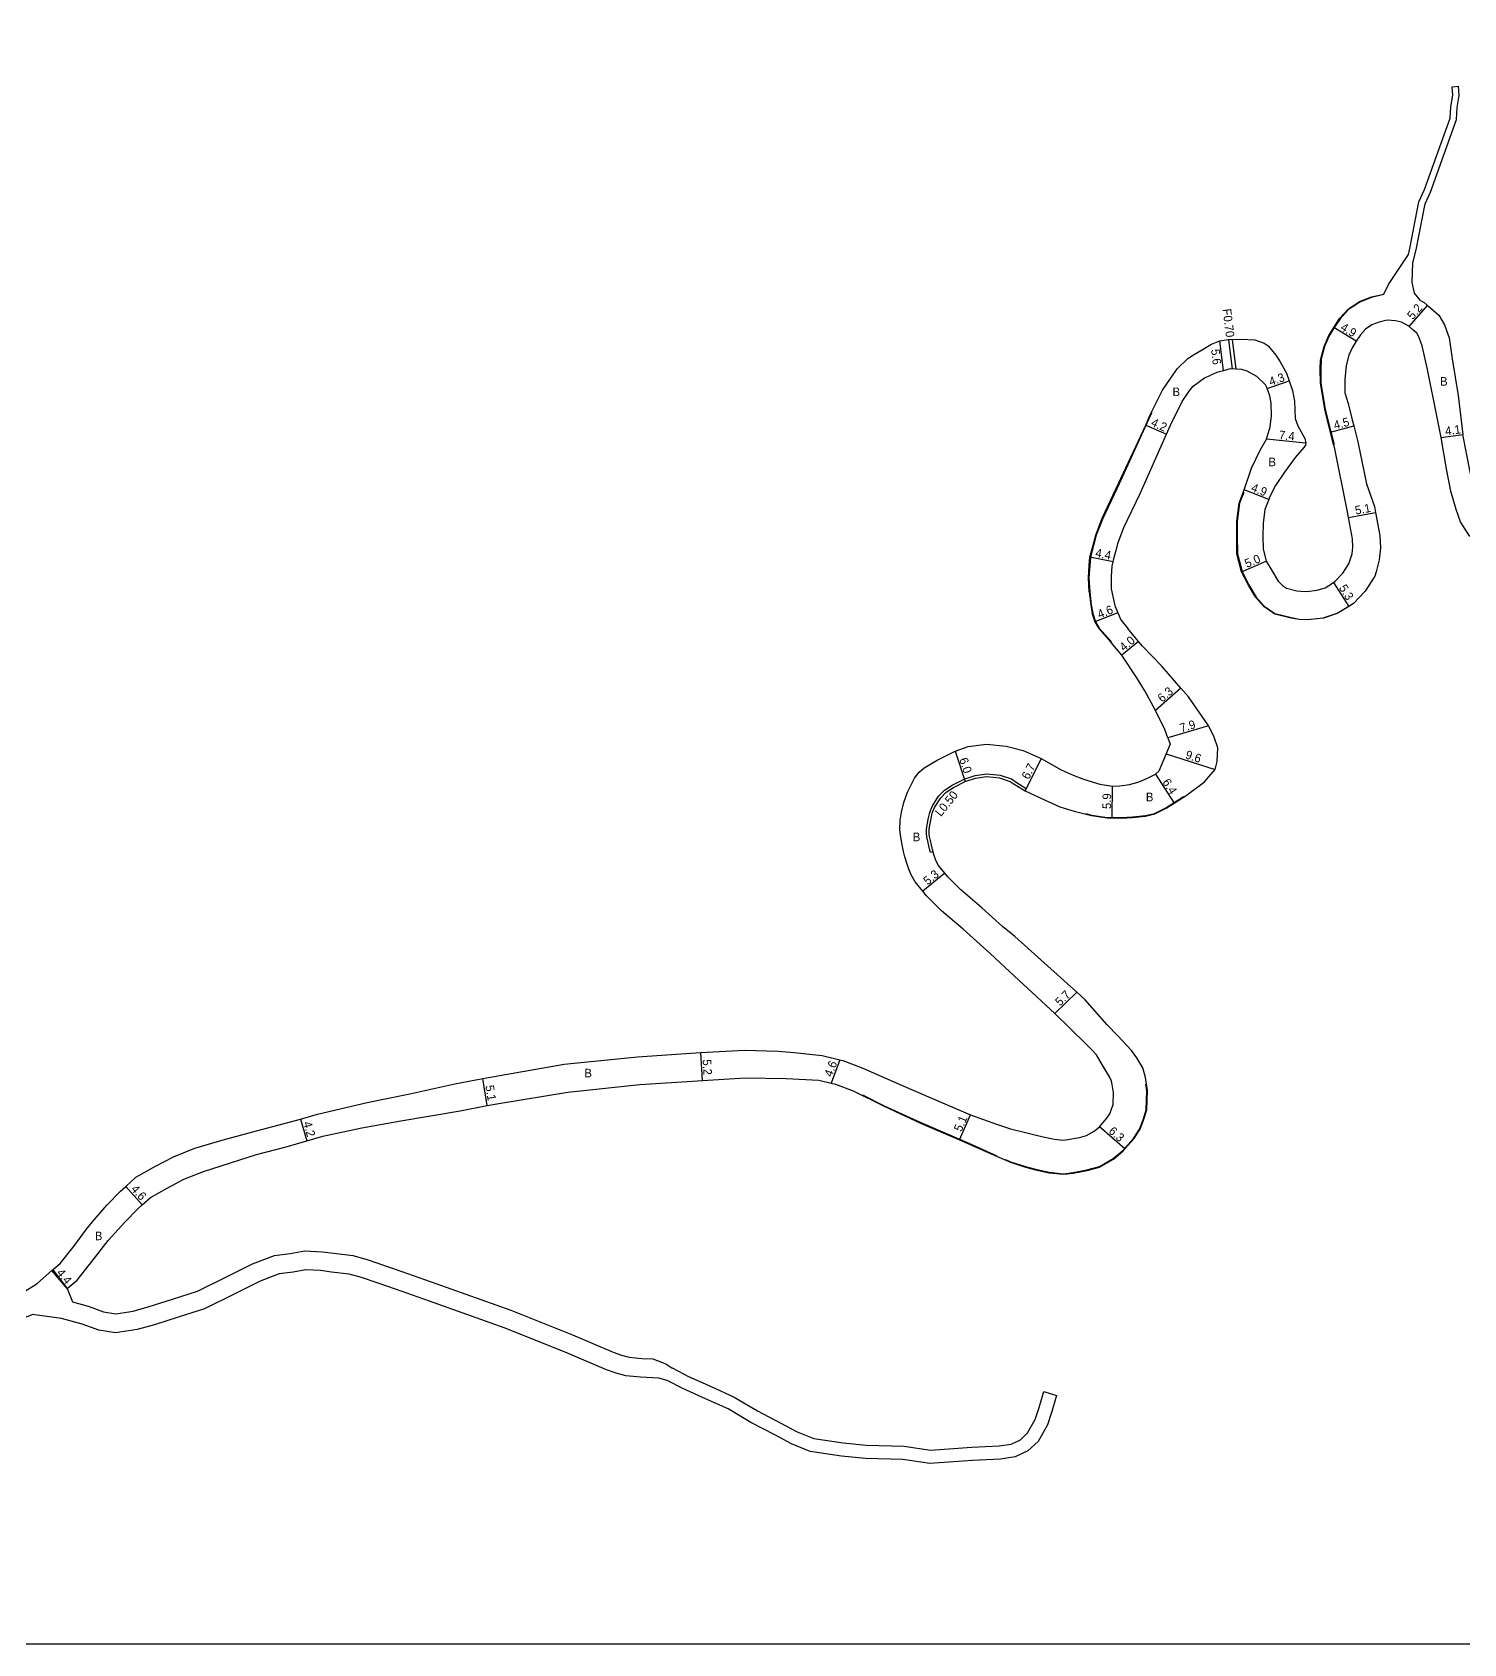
# Model space of a CAD drawing. Header units: metres. Extents: x -12000 to -9600, y -99000 to -96000.
# Drawn here: x -11702.1 to -11435.5, y -99000 to -98700 of the extents above; entities that cross this region are included whole.
import ezdxf

# ---------------------------------------------------------------- set-up
doc = ezdxf.new("R2010")
doc.units = ezdxf.units.M
doc.header["$LTSCALE"] = 2.5
for name, color, linetype in [('側溝・桝', 7, 'Continuous'), ('図郭', 7, 'Continuous'), ('幅員', 7, 'Continuous'), ('歩道・分離帯・安全施設', 7, 'Continuous'), ('舗装', 7, 'Continuous'), ('道路', 7, 'Continuous')]:
    doc.layers.add(name, color=color, linetype=linetype)
doc.styles.get("Standard").update_dxf_attribs({"font": ''})
doc.styles.get('Standard').set_extended_font_data('@MS PGothic')

msp = doc.modelspace()

# ---------------------------------------------------------------- linework, layer by layer
at = {"layer": '側溝・桝'}
for points in [[(-11479.32, -98757.23), (-11478.65, -98762.71)], [(-11478.62, -98757.2), (-11477.94, -98762.74)]]:
    msp.add_lwpolyline(points, dxfattribs=at)
at = {"layer": '側溝・桝', "flags": 128}
msp.add_lwpolyline([(-11534.35, -98852.54), (-11534.83, -98852.68), (-11534.96, -98852.26), (-11535.15, -98851.44), (-11535.34, -98850.59), (-11535.49, -98849.81), (-11535.58, -98849.18), (-11535.54, -98848.4), (-11535.43, -98847.54), (-11535.21, -98846.24), (-11534.96, -98845.23), (-11534.52, -98844.11), (-11533.31, -98842.19), (-11532.24, -98841.1), (-11530.81, -98840.16), (-11528.58, -98839.05), (-11526.53, -98838.35), (-11524.31, -98838.05), (-11521.86, -98838.31), (-11519.75, -98839), (-11518.68, -98839.7), (-11516.99, -98840.76), (-11517.22, -98841.21)], dxfattribs=at)
at = {"layer": '図郭'}
msp.add_lwpolyline([(-12000, -99000), (-11200, -99000), (-11200, -98400), (-12000, -98400)], close=True, dxfattribs=at)
at = {"layer": '幅員'}
for points in [[(-11445.7, -98754.79), (-11442.28, -98750.87)], [(-11476.89, -98800.45), (-11472.3, -98798.47)], [(-11499.93, -98808.07), (-11504.2, -98809.78)], [(-11483.06, -98829.11), (-11490.63, -98831.36)], [(-11490.93, -98834.32), (-11481.79, -98837.26)], [(-11514.23, -98835.22), (-11517.22, -98841.21)], [(-11551.69, -98891.31), (-11553.3, -98895.62)]]:
    msp.add_lwpolyline(points, dxfattribs=at)
at = {"layer": '幅員', "flags": 128}
for points in [[(-11455.54, -98757.49), (-11459.74, -98754.97)], [(-11480.24, -98763.01), (-11480.94, -98757.45)], [(-11472.1, -98766.35), (-11468.05, -98764.9)], [(-11494.73, -98773.12), (-11490.89, -98774.83)], [(-11460.36, -98774.46), (-11456.01, -98773.29)], [(-11439.74, -98775.45), (-11435.68, -98774.88)], [(-11464.9, -98776.5), (-11472.26, -98775.75)], [(-11471.85, -98786.97), (-11476.42, -98785.21)], [(-11456.97, -98790.33), (-11451.96, -98789.38)], [(-11500.81, -98798.56), (-11505.13, -98797.74)], [(-11459.77, -98802.41), (-11456.95, -98806.9)], [(-11496.11, -98813.41), (-11499.18, -98815.97)], [(-11488.18, -98822.12), (-11492.93, -98826.27)], [(-11530.25, -98833.81), (-11528.38, -98839.51)], [(-11500.97, -98846.27), (-11500.92, -98840.37)], [(-11492.95, -98838.14), (-11489.47, -98843.51)], [(-11532.14, -98856.56), (-11536.24, -98859.92)], [(-11507.58, -98878.69), (-11511.64, -98882.69)], [(-11577.27, -98895.15), (-11577.59, -98889.96)], [(-11617.36, -98899.81), (-11618.2, -98894.78)], [(-11652.12, -98902.32), (-11650.96, -98906.35)], [(-11529.41, -98906.21), (-11527.39, -98901.52)], [(-11498.62, -98907.88), (-11503.36, -98903.74)], [(-11681.6, -98918.28), (-11684.68, -98914.87)], [(-11695.59, -98933.87), (-11698.41, -98930.49)]]:
    msp.add_lwpolyline(points, dxfattribs=at)
at = {"layer": '歩道・分離帯・安全施設', "flags": 128}
for points in [[(-11450.39, -98748.84), (-11452.7, -98749.36), (-11454.9, -98750.22), (-11456.97, -98751.64), (-11458.56, -98753.38), (-11459.6, -98754.93), (-11460.56, -98756.52), (-11461.45, -98758.52), (-11462.11, -98761.05)], [(-11462.1, -98761.02), (-11462.15, -98762.73), (-11462.11, -98765.31), (-11461.31, -98770.17), (-11460.64, -98772.99), (-11459.66, -98776.73)], [(-11493.61, -98770.86), (-11493.91, -98771.43), (-11499.71, -98784.05), (-11502.75, -98790.51), (-11503.96, -98793.65), (-11504.45, -98795.52), (-11505.03, -98797.75), (-11505.17, -98799.25), (-11505.31, -98801.55), (-11505.17, -98804.17)], [(-11476.5, -98785.69), (-11477.27, -98787.69), (-11477.69, -98791.06), (-11477.71, -98793.84), (-11477.66, -98797.12), (-11476.79, -98800.42)], [(-11476.8, -98800.4), (-11475.55, -98802.89), (-11474.16, -98805.19), (-11472.67, -98806.83), (-11470.69, -98808.23), (-11467.62, -98808.96), (-11466.16, -98809.24), (-11464.61, -98809.31), (-11461.68, -98808.99), (-11459.11, -98808.14), (-11459.01, -98808.08)], [(-11505.17, -98804.17), (-11504.88, -98806.58), (-11504.6, -98808.23), (-11504.11, -98809.74), (-11503.39, -98810.94), (-11501.09, -98813.51)], [(-11505.96, -98845.42), (-11504.79, -98845.72), (-11501.93, -98846.16), (-11499.26, -98846.18), (-11497.22, -98846.08), (-11494.8, -98845.84), (-11493.09, -98845.41), (-11490.99, -98844.38), (-11487.7, -98842.25)], [(-11547.5, -98897.81), (-11543.43, -98899.83), (-11536.61, -98902.99), (-11527.68, -98906.84), (-11522.49, -98909.16), (-11522.46, -98909.17)], [(-11520.85, -98909.86), (-11519.91, -98910.26), (-11517.1, -98911.18), (-11515.27, -98911.65), (-11512.74, -98912.21), (-11510.08, -98912.49), (-11508.27, -98912.27), (-11505.68, -98911.77), (-11503.37, -98911.16), (-11500.8, -98909.68), (-11499.01, -98908.18), (-11497.04, -98905.93), (-11495.88, -98904.19), (-11495.22, -98902.48), (-11494.66, -98900.61), (-11494.53, -98897.04), (-11494.72, -98895.81)]]:
    msp.add_lwpolyline(points, dxfattribs=at)
at = {"layer": '舗装'}
msp.add_lwpolyline([(-11698.26, -98930.37), (-11695.59, -98933.87)], dxfattribs=at)
at = {"layer": '道路', "flags": 128}
for points in [[(-11450.41, -98748.75), (-11449.53, -98746.98), (-11445.84, -98741.39), (-11445.54, -98740.23), (-11443.86, -98731.55), (-11442.82, -98729.29), (-11438.04, -98716.01), (-11437.92, -98713.89), (-11437.57, -98711.71), (-11437.68, -98710.16)], [(-11443.6, -98749.96), (-11444.7, -98748.57), (-11445.14, -98746.59), (-11445, -98742.91), (-11444.37, -98740.5), (-11442.71, -98731.92), (-11441.71, -98729.75), (-11436.85, -98716.26), (-11436.73, -98714.01), (-11436.37, -98711.77), (-11436.48, -98710.04)], [(-11482.63, -98758.14), (-11482.52, -98758.07), (-11480.94, -98757.45), (-11479.41, -98757.23), (-11476.97, -98757.15), (-11474.41, -98757.24), (-11472.69, -98757.9), (-11471.94, -98758.41), (-11470.51, -98760.1), (-11470.15, -98760.65), (-11469.7, -98761.36), (-11468.55, -98763.48), (-11468.05, -98764.9), (-11467.4, -98766.72), (-11467.03, -98768.71), (-11466.9, -98771.9), (-11466.41, -98773.27), (-11465.09, -98775.64), (-11464.9, -98776.5), (-11464.98, -98776.86), (-11465.31, -98777.28), (-11466.89, -98779.17), (-11468.91, -98781.92), (-11470.57, -98784.39), (-11471.69, -98786.55), (-11471.85, -98786.97), (-11472.58, -98788.87), (-11472.89, -98791.38), (-11472.91, -98793.85), (-11472.9, -98796.18), (-11472.3, -98798.47), (-11471.26, -98800.23), (-11470.08, -98802.17), (-11469.3, -98803.02), (-11468.56, -98803.52), (-11466.58, -98803.99), (-11465.84, -98804.05), (-11464.77, -98804.1), (-11462.8, -98803.89), (-11461.35, -98803.4), (-11459.77, -98802.41), (-11459.45, -98802.21), (-11458.06, -98800.73), (-11456.91, -98798.96), (-11456.3, -98797.12), (-11456.16, -98795.85), (-11456.25, -98794.29), (-11456.97, -98790.33), (-11457.16, -98789.27), (-11459.62, -98777.27), (-11459.76, -98776.76), (-11460.36, -98774.46), (-11460.74, -98773.02), (-11461.41, -98770.19), (-11462.21, -98765.32), (-11462.25, -98762.73), (-11462.2, -98761.02), (-11461.54, -98758.49), (-11460.64, -98756.48), (-11459.74, -98754.97), (-11458.64, -98753.32), (-11457.04, -98751.56), (-11454.94, -98750.13), (-11452.73, -98749.26), (-11450.41, -98748.75)], [(-11443.6, -98749.96), (-11442.91, -98750.34), (-11442.28, -98750.87), (-11441.68, -98751.38), (-11440.17, -98752.69), (-11439.13, -98754.48), (-11438.25, -98756.92), (-11437.67, -98760.78), (-11436.56, -98767.64), (-11435.68, -98774.88)], [(-11494.73, -98773.12), (-11493.95, -98771.37), (-11491.6, -98766.63), (-11490.1, -98764.43), (-11488.84, -98762.57), (-11486.89, -98760.76), (-11485.84, -98760.06), (-11484.07, -98759.02), (-11482.63, -98758.14)], [(-11500.38, -98807.05), (-11501.1, -98803.62), (-11501.13, -98801.26), (-11500.97, -98799.41), (-11500.81, -98798.56), (-11500.74, -98798.2), (-11500.3, -98796.64), (-11499.86, -98794.97), (-11498.79, -98792.2), (-11495.8, -98785.84), (-11490.89, -98774.83), (-11490.15, -98773.15), (-11487.97, -98768.75), (-11486.64, -98766.81), (-11485.93, -98765.88), (-11483.79, -98764.34), (-11482.63, -98763.83)], [(-11505.27, -98804.18), (-11505.41, -98801.55), (-11505.27, -98799.25), (-11505.13, -98797.74), (-11504.55, -98795.49), (-11504.06, -98793.62), (-11502.84, -98790.47), (-11499.8, -98784.01), (-11494.73, -98773.12)], [(-11434.27, -98782.16), (-11435.68, -98774.88)], [(-11505.27, -98804.18), (-11504.98, -98806.6), (-11504.69, -98808.26), (-11504.2, -98809.78), (-11503.47, -98811), (-11501.17, -98813.58)], [(-11500.38, -98807.05), (-11499.35, -98809.4), (-11498.09, -98811.02)], [(-11499.18, -98815.97), (-11501.17, -98813.58)], [(-11482.63, -98829.95), (-11483.06, -98829.11), (-11483.23, -98828.78), (-11486.81, -98823.69), (-11488.18, -98822.12), (-11491.75, -98818.04), (-11495.36, -98814.31), (-11496.11, -98813.41), (-11498.09, -98811.02)], [(-11492.93, -98826.27), (-11494.93, -98822.63), (-11496.39, -98820.2), (-11499.18, -98815.97)], [(-11490.63, -98831.36), (-11491.19, -98829.78), (-11492.93, -98826.27)], [(-11490.63, -98831.36), (-11490.18, -98832.53), (-11492.29, -98837.56), (-11492.95, -98838.14)], [(-11534.33, -98898.56), (-11527.39, -98901.52), (-11522.54, -98903.29), (-11519.93, -98904.14), (-11517.12, -98904.81), (-11515.37, -98905.23), (-11513.83, -98905.62), (-11511.74, -98906.08), (-11510.13, -98906.25), (-11509.23, -98906.14), (-11507.07, -98905.73), (-11505.75, -98905.38), (-11504.36, -98904.57), (-11503.36, -98903.74), (-11501.98, -98902.15), (-11501.42, -98901.32), (-11501.09, -98900.47), (-11500.83, -98899.59), (-11500.75, -98897.4), (-11500.98, -98895.87), (-11501.14, -98895.28), (-11501.47, -98894.47), (-11502.61, -98892.57), (-11503.92, -98890.36), (-11504.84, -98889.4), (-11505.87, -98888.33), (-11511.64, -98882.69), (-11520.02, -98874.89), (-11523.7, -98871.52), (-11528.75, -98866.99), (-11532.78, -98863.58), (-11535.54, -98860.78), (-11536.24, -98859.92), (-11537.67, -98858.18), (-11538.43, -98856.87), (-11538.86, -98855.82), (-11539.24, -98854.67), (-11539.6, -98853.5), (-11539.82, -98852.51), (-11540.04, -98851.56), (-11540.22, -98850.6), (-11540.4, -98849.42), (-11540.53, -98848.47), (-11540.44, -98846.67), (-11540.21, -98845.22), (-11539.79, -98843.37), (-11539.11, -98841.46), (-11537.78, -98838.89), (-11536.91, -98837.75), (-11535.99, -98836.95), (-11533.58, -98835.51), (-11530.25, -98833.81)], [(-11530.25, -98833.81), (-11527.81, -98832.98), (-11524.39, -98832.51), (-11520.7, -98832.9), (-11517.59, -98833.7), (-11514.23, -98835.22)], [(-11514.23, -98835.22), (-11510.52, -98837.3), (-11508.26, -98838.3), (-11506.31, -98839.07), (-11503.29, -98839.95), (-11500.92, -98840.37), (-11499.56, -98840.31), (-11497.77, -98840.06), (-11496.4, -98839.68), (-11495.52, -98839.36), (-11494.31, -98838.8), (-11492.95, -98838.14)], [(-11695.59, -98933.87), (-11693.73, -98932.32), (-11690.73, -98928.55), (-11687.96, -98924.91), (-11684.86, -98921.5), (-11682.48, -98919.08), (-11681.6, -98918.28), (-11680.07, -98916.9), (-11676.95, -98915.16), (-11673.84, -98913.54), (-11670.22, -98912.06), (-11660.35, -98908.94), (-11654.82, -98907.47), (-11650.96, -98906.35), (-11647.97, -98905.49), (-11640.69, -98903.95), (-11633.42, -98902.68), (-11622.39, -98900.77), (-11617.36, -98899.81), (-11615.19, -98899.4), (-11602.36, -98897.29), (-11588.93, -98895.91), (-11579.11, -98895.26), (-11577.27, -98895.15), (-11569.35, -98894.67), (-11561.72, -98894.74), (-11555.64, -98895.09), (-11553.3, -98895.62), (-11552.49, -98895.85), (-11549.24, -98897.06), (-11543.47, -98899.92), (-11536.66, -98903.09), (-11529.41, -98906.21), (-11527.72, -98906.93), (-11522.53, -98909.25), (-11519.94, -98910.36), (-11517.13, -98911.28), (-11515.29, -98911.75), (-11512.75, -98912.31), (-11510.08, -98912.6), (-11508.25, -98912.37), (-11505.66, -98911.87), (-11503.33, -98911.25), (-11500.74, -98909.76), (-11498.94, -98908.26), (-11498.62, -98907.88), (-11496.96, -98905.99), (-11495.79, -98904.23), (-11495.13, -98902.52), (-11494.56, -98900.63), (-11494.43, -98897.03), (-11494.8, -98894.57), (-11495.29, -98892.77), (-11496.41, -98890.93), (-11497.42, -98889.57), (-11499.95, -98886.84), (-11501.95, -98884.76), (-11505.99, -98880.11), (-11507.58, -98878.69), (-11519.13, -98868.36), (-11521.42, -98866.45), (-11525.26, -98863), (-11529.17, -98859.68), (-11531.59, -98857.23), (-11532.14, -98856.56), (-11533.3, -98855.15), (-11533.66, -98854.53), (-11533.88, -98853.98), (-11534.19, -98853.06), (-11534.47, -98852.13), (-11534.66, -98851.32), (-11534.85, -98850.49), (-11534.99, -98849.73), (-11535.08, -98849.16), (-11535.04, -98848.44), (-11534.94, -98847.62), (-11534.72, -98846.34), (-11534.49, -98845.38), (-11534.08, -98844.34), (-11532.92, -98842.5), (-11531.92, -98841.49), (-11530.56, -98840.59), (-11528.38, -98839.51), (-11526.42, -98838.84), (-11524.3, -98838.55), (-11521.97, -98838.8), (-11519.97, -98839.46), (-11519.22, -98839.95), (-11517.22, -98841.21), (-11513.47, -98842.95), (-11510.72, -98844.19), (-11508.06, -98844.98), (-11504.81, -98845.82), (-11501.94, -98846.26), (-11500.97, -98846.27), (-11499.26, -98846.28), (-11497.22, -98846.18), (-11494.78, -98845.94), (-11493.05, -98845.5), (-11490.94, -98844.47), (-11489.47, -98843.51), (-11487.24, -98842.07), (-11483.77, -98839.57), (-11483.03, -98838.66), (-11482.63, -98838.16)], [(-11618.2, -98894.78), (-11603.05, -98892.13), (-11589.37, -98890.73), (-11579.44, -98890.07), (-11577.59, -98889.96), (-11569.48, -98889.47), (-11563.2, -98889.71)], [(-11563.2, -98889.71), (-11560.22, -98889.94), (-11554.97, -98890.52), (-11551.69, -98891.31), (-11551.14, -98891.44), (-11547.4, -98892.83), (-11540.23, -98896), (-11534.33, -98898.56)], [(-11691.95, -98922.83), (-11690.9, -98921.49), (-11688.21, -98918.34), (-11685.67, -98915.76), (-11684.68, -98914.87), (-11682.76, -98913.13), (-11679.13, -98911.11), (-11675.78, -98909.36), (-11671.79, -98907.73), (-11666.5, -98906.2), (-11659.42, -98904.28), (-11652.12, -98902.32), (-11648.98, -98901.41), (-11639.71, -98899.21), (-11631.76, -98897.63), (-11623.39, -98895.79), (-11618.2, -98894.78)], [(-11698.41, -98930.49), (-11696.9, -98929.23), (-11694.2, -98925.84), (-11691.95, -98922.83)], [(-11695.59, -98933.87), (-11694.61, -98936.34), (-11691.69, -98937.16), (-11688.8, -98938.19), (-11686.53, -98938.56), (-11683.29, -98938.08), (-11680.32, -98937.23), (-11675.98, -98935.83), (-11671.29, -98934.39), (-11665.66, -98931.57), (-11661.05, -98929.26), (-11656.94, -98927.73), (-11654.03, -98927.34), (-11651.34, -98926.87), (-11648.08, -98927.02), (-11645.92, -98927.31), (-11642.41, -98927.72), (-11639.71, -98928.47), (-11636.69, -98929.49), (-11633.26, -98930.7), (-11626.94, -98932.94), (-11612.99, -98937.92), (-11601.5, -98942.46), (-11593.91, -98945.7), (-11592.34, -98946.26), (-11590.92, -98946.64), (-11588.57, -98946.88), (-11586.51, -98946.98), (-11584.1, -98947.88), (-11582.96, -98948.65), (-11582.93, -98948.66), (-11579.89, -98950.26), (-11575.68, -98952.12), (-11571.35, -98954.07), (-11567.05, -98956.65), (-11562.67, -98958.92), (-11559.67, -98960.54), (-11556.56, -98961.8), (-11551.08, -98962.61), (-11546.78, -98963.05), (-11539.75, -98963.24), (-11534.84, -98963.97), (-11527.14, -98963.41), (-11522.04, -98963.18), (-11519.78, -98962.83), (-11518.09, -98962.01), (-11516.74, -98960.76), (-11515.33, -98958.23), (-11514.6, -98956), (-11513.71, -98953.05)], [(-11703.69, -98934.53), (-11701.14, -98932.91), (-11698.41, -98930.49)], [(-11511.34, -98953.76), (-11512.23, -98956.74), (-11513.05, -98959.23), (-11514.77, -98962.32), (-11516.68, -98964.08), (-11519.03, -98965.22), (-11521.79, -98965.65), (-11527, -98965.89), (-11534.93, -98966.47), (-11539.97, -98965.71), (-11546.94, -98965.53), (-11551.39, -98965.07), (-11557.21, -98964.21), (-11560.73, -98962.79), (-11563.83, -98961.11), (-11568.26, -98958.81), (-11572.49, -98956.27), (-11576.69, -98954.38), (-11580.96, -98952.49), (-11583.85, -98950.98), (-11585.43, -98950.54), (-11588.83, -98950.39), (-11591.57, -98950.1), (-11593.37, -98949.61), (-11595.18, -98948.98), (-11602.84, -98945.71), (-11614.23, -98941.21), (-11628.12, -98936.25), (-11634.44, -98934.01), (-11637.84, -98932.81), (-11640.74, -98931.83), (-11643.08, -98931.18), (-11646.35, -98930.8), (-11648.39, -98930.53), (-11651.12, -98930.4), (-11653.5, -98930.82), (-11656.09, -98931.16), (-11659.65, -98932.49), (-11664.09, -98934.71), (-11669.98, -98937.66), (-11674.93, -98939.18), (-11679.3, -98940.6), (-11682.55, -98941.52), (-11686.55, -98942.11), (-11689.67, -98941.61), (-11692.76, -98940.51), (-11696.64, -98939.42), (-11702.07, -98938.73)], [(-11705.04, -98939.88), (-11702.07, -98938.73)]]:
    msp.add_lwpolyline(points, dxfattribs=at)
at = {"layer": '道路'}
for points in [[(-11437.68, -98710.16), (-11436.48, -98710.04)], [(-11434.41, -98793.86), (-11436.11, -98791.15), (-11436.93, -98788.82), (-11437.95, -98785.46), (-11438.71, -98781.28), (-11439.74, -98775.45), (-11440.5, -98771.72), (-11442.3, -98762.77), (-11443.26, -98758.36), (-11443.86, -98756.69), (-11444.24, -98756.04), (-11445.07, -98755.32), (-11445.7, -98754.79), (-11445.86, -98754.65), (-11447.09, -98753.98), (-11448.23, -98753.71), (-11449.77, -98753.62), (-11451.29, -98753.96), (-11452.64, -98754.49), (-11453.81, -98755.29), (-11454.77, -98756.35), (-11455.54, -98757.5), (-11456.29, -98758.75), (-11456.9, -98760.12), (-11457.4, -98762.02), (-11457.69, -98764.64), (-11457.66, -98767.15), (-11457.03, -98769.14), (-11456.37, -98771.93), (-11456.01, -98773.29), (-11455.24, -98776.25), (-11453.63, -98784.1), (-11452.15, -98788.3), (-11451.96, -98789.38), (-11451.17, -98793.68), (-11451.04, -98795.98), (-11451.29, -98798.22), (-11451.83, -98800.48), (-11452.09, -98801.27), (-11453.87, -98804.02), (-11456.06, -98806.34), (-11456.95, -98806.9), (-11459.07, -98808.23), (-11461.66, -98809.09), (-11464.6, -98809.41), (-11466.17, -98809.34), (-11467.64, -98809.06), (-11470.73, -98808.33), (-11472.74, -98806.9), (-11474.24, -98805.25), (-11475.63, -98802.94), (-11476.89, -98800.45), (-11477.76, -98797.13), (-11477.81, -98793.84), (-11477.79, -98791.05), (-11477.36, -98787.67), (-11476.42, -98785.21), (-11475.02, -98781.17), (-11473.41, -98777.79), (-11472.51, -98776.19), (-11472.26, -98775.75), (-11471.59, -98773.46), (-11471.34, -98771.44), (-11471.36, -98769.07), (-11471.62, -98767.68), (-11472.1, -98766.35), (-11472.18, -98766.13), (-11472.47, -98765.67), (-11474.08, -98764.09), (-11475.88, -98763.1), (-11476.82, -98762.8), (-11478.99, -98762.69), (-11480.24, -98763.01), (-11481.5, -98763.33), (-11482.63, -98763.83)], [(-11481.45, -98835.76), (-11481.31, -98833.24), (-11482, -98831.2), (-11482.63, -98829.95)], [(-11482.63, -98838.16), (-11481.79, -98837.26), (-11481.45, -98835.76)], [(-11513.71, -98953.05), (-11511.34, -98953.76)]]:
    msp.add_lwpolyline(points, dxfattribs=at)

# ---------------------------------------------------------------- texts
at = {"layer": '側溝・桝'}
for s, rotation, p in [('F0.70', 276.9575, (-11480.44, -98751.56)), ('L0.50', 50.8217, (-11532.89, -98846.12))]:
    msp.add_text(s, height=1.6, rotation=rotation, dxfattribs=at).set_placement(p)
at = {"layer": '幅員'}
for s, rotation, p in [('5.2', 48.9756, (-11445.02, -98753.63)), ('4.9', 328.9821, (-11458.62, -98755.35)), ('5.6', 277.1719, (-11482.59, -98759.08)), ('4.3', 19.7098, (-11471.46, -98765.86)), ('4.5', 15.0229, (-11459.51, -98773.97)), ('4.2', 335.9866, (-11493.89, -98773.21)), ('7.4', 354.1069, (-11469.99, -98775.73)), ('4.1', 7.9886, (-11438.88, -98775.07)), ('4.9', 338.9675, (-11475.25, -98785.39)), ('5.1', 10.6707, (-11455.61, -98789.82)), ('4.4', 349.2815, (-11504.22, -98797.65)), ('5.0', 23.2946, (-11475.89, -98799.74)), ('5.3', 302.1704, (-11458.83, -98803.44)), ('4.6', 21.8141, (-11503.36, -98809.17)), ('4.0', 39.72, (-11498.82, -98815.34)), ('6.3', 41.1644, (-11491.68, -98824.84)), ('7.9', 16.5194, (-11488.12, -98830.35)), ('9.6', 342.2118, (-11487.49, -98835.16)), ('6.0', 288.1716, (-11529.49, -98835.35)), ('6.7', 63.4884, (-11516.51, -98839.23)), ('6.4', 302.9623, (-11491.71, -98839.6)), ('5.9', 89.5927, (-11501.2, -98844.6)), ('5.3', 39.2819, (-11535.34, -98858.86)), ('5.7', 44.6048, (-11510.68, -98881.4)), ('5.2', 273.4883, (-11577.26, -98891.26)), ('4.6', 69.5271, (-11553.18, -98894.59)), ('5.1', 279.461, (-11617.72, -98896.15)), ('4.2', 286.0733, (-11651.66, -98903.01)), ('5.1', 66.7148, (-11529.07, -98904.8)), ('6.3', 318.8642, (-11501.79, -98904.78)), ('4.6', 312.1115, (-11683.82, -98915.45)), ('4.4', 309.9117, (-11697.66, -98931.01))]:
    msp.add_text(s, height=1.6, rotation=rotation, dxfattribs=at).set_placement(p)
at = {"layer": '舗装'}
for p in [(-11439.93, -98765.8), (-11489.75, -98767.74), (-11471.88, -98780.79), (-11494.71, -98843.16), (-11538.12, -98850.6), (-11599.26, -98894.57), (-11690.41, -98924.87)]:
    msp.add_text('B', height=1.6, dxfattribs=at).set_placement(p)

doc.saveas('drawing.dxf')
